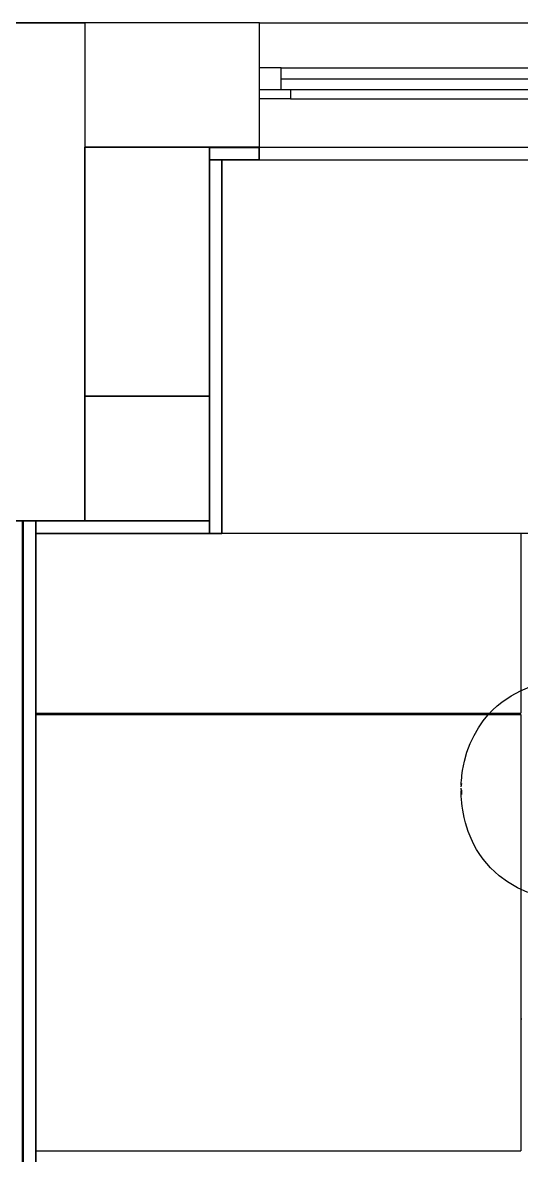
# Model space of a CAD drawing. Header units: metres. Extents: x 62 to 334, y -352 to -102.
# Drawn here: x 164 to 180.02, y -156.37 to -120 of the extents above; entities that cross this region are included whole.
import ezdxf

# ---------------------------------------------------------------- set-up
doc = ezdxf.new("R2010")
doc.units = ezdxf.units.M

msp = doc.modelspace()

# ---------------------------------------------------------------- linework, layer by layer
for p, q in [((162.002, -120), (166.002, -120)), ((166.002, -120), (166.002, -136)), ((166.002, -120), (166.002, -124)), ((171.607, -120), (166.002, -120)), ((171.607, -120), (184.407, -120)), ((171.607, -124), (171.607, -120)), ((172.307, -121.448), (171.607, -121.448)), ((172.307, -122.148), (172.307, -121.448)), ((172.307, -121.448), (183.707, -121.448)), ((172.307, -121.798), (183.707, -121.798)), ((166.002, -121.996), (166.002, -121.996)), ((171.607, -122.148), (172.307, -122.148)), ((171.607, -122.148), (172.607, -122.148)), ((172.307, -122.148), (183.707, -122.148)), ((172.607, -122.148), (172.607, -122.448)), ((172.607, -122.448), (171.607, -122.448)), ((172.607, -122.448), (183.407, -122.448)), ((166.002, -123.995), (170.002, -123.995)), ((166.002, -131.995), (166.002, -123.995)), ((166.002, -123.996), (166.002, -123.996)), ((171.607, -124), (166.002, -124)), ((170.002, -123.995), (170.002, -131.995)), ((170.002, -124.005), (171.602, -124.005)), ((170.002, -124.405), (170.002, -124.005)), ((184.402, -124.005), (171.602, -124.005)), ((171.602, -124.005), (171.602, -124.405)), ((171.607, -124), (184.407, -124)), ((186.587, -124.005), (171.745, -124.005)), ((171.602, -124.405), (170.002, -124.405)), ((170.002, -136.405), (170.002, -124.405)), ((170.002, -124.405), (170.402, -124.405)), ((170.402, -124.405), (170.402, -136.405)), ((171.602, -124.405), (184.402, -124.405)), ((166.002, -131.995), (170.002, -131.995)), ((166.002, -135.995), (166.002, -131.995)), ((170.002, -131.995), (166.002, -131.995)), ((170.002, -131.995), (170.002, -135.995)), ((164.002, -135.996), (162.002, -135.996)), ((166.002, -136), (162.002, -136)), ((164.002, -176.448), (164.002, -135.996)), ((164.022, -172.548), (164.023, -136)), ((164.023, -136), (164.423, -136)), ((164.423, -136), (164.422, -172.148)), ((164.423, -136.4), (164.423, -136)), ((164.423, -136), (170.002, -136)), ((170.002, -135.995), (166.002, -135.995)), ((166.002, -135.996), (169.982, -135.995)), ((170.002, -136.4), (170.002, -136)), ((170.002, -136.4), (164.423, -136.4)), ((170.402, -136.405), (170.002, -136.405)), ((170.387, -136.405), (170.387, -136.405)), ((186.587, -136.405), (170.387, -136.405)), ((180.002, -136.405), (180.002, -142.175)), ((164.003, -137.121), (164.003, -164.889)), ((179.692, -141.617), (179.993, -141.455)), ((179.993, -141.455), (180.294, -141.328)), ((179.246, -141.94), (179.394, -141.82)), ((179.394, -141.82), (179.692, -141.617)), ((164.003, -142.211), (164.003, -142.175)), ((164.003, -142.175), (164.023, -142.175)), ((164.003, -142.211), (164.023, -142.211)), ((164.023, -142.215), (164.003, -142.215)), ((164.423, -142.175), (180.002, -142.175)), ((164.423, -142.211), (180.002, -142.211)), ((180.002, -142.215), (164.423, -142.215)), ((178.949, -142.232), (179.098, -142.076)), ((179.098, -142.076), (179.246, -141.94)), ((180.002, -142.211), (180.002, -142.215)), ((180.002, -142.215), (180.002, -156.224)), ((178.643, -142.638), (178.798, -142.416)), ((178.798, -142.416), (178.949, -142.232)), ((178.378, -143.146), (178.502, -142.883)), ((178.502, -142.883), (178.643, -142.638)), ((178.274, -143.426), (178.378, -143.146)), ((178.192, -143.717), (178.274, -143.426)), ((178.113, -144.171), (178.134, -144.017)), ((178.134, -144.017), (178.16, -143.866)), ((178.16, -143.866), (178.192, -143.717)), ((178.093, -144.404), (178.099, -144.326)), ((178.099, -144.326), (178.105, -144.248)), ((178.105, -144.248), (178.113, -144.171)), ((178.087, -144.612), (178.088, -144.581)), ((178.096, -144.64), (178.087, -144.612)), ((178.088, -144.689), (178.087, -144.668)), ((178.088, -144.718), (178.088, -144.689)), ((178.096, -144.783), (178.088, -144.718)), ((178.089, -144.533), (178.108, -144.429)), ((178.09, -144.483), (178.091, -144.443)), ((178.091, -144.443), (178.093, -144.404)), ((178.092, -144.849), (178.096, -144.64)), ((178.096, -144.64), (178.096, -144.783)), ((178.097, -144.931), (178.092, -144.849)), ((178.108, -145.063), (178.097, -144.931)), ((178.119, -145.158), (178.108, -145.063)), ((178.138, -145.29), (178.119, -145.158)), ((178.182, -145.521), (178.138, -145.29)), ((178.226, -145.697), (178.182, -145.521)), ((178.313, -145.97), (178.226, -145.697)), ((178.405, -146.197), (178.313, -145.97)), ((178.495, -146.385), (178.405, -146.197)), ((178.584, -146.545), (178.495, -146.385)), ((178.69, -146.713), (178.584, -146.545)), ((178.798, -146.864), (178.69, -146.713)), ((179.036, -147.142), (178.798, -146.864)), ((179.305, -147.39), (179.036, -147.142)), ((179.576, -147.59), (179.305, -147.39)), ((179.901, -147.78), (179.576, -147.59)), ((180.235, -147.93), (179.901, -147.78)), ((180.042, -152), (180.002, -152)), ((164.003, -156.224), (164.023, -156.224)), ((164.423, -156.224), (180.002, -156.224))]:
    msp.add_line(p, q)
for points in [[(151.6, -123.997), (157.62, -123.997), (162.002, -123.997), (162.002, -126.569), (162.002, -136), (163.644, -136), (166.002, -136), (166.002, -129.432), (166.002, -124), (169.268, -124), (171.607, -124), (171.607, -121.698), (171.607, -120), (169.268, -120), (166.002, -120), (164.36, -120), (162.004, -120), (162.004, -119.997), (157.62, -119.997), (151.6, -119.997), (151.6, -122.312)], [(151.6, -123.997), (157.62, -123.997), (162.002, -123.997), (162.002, -126.569), (162.002, -136), (163.644, -136), (166.002, -136), (166.002, -129.432), (166.002, -124), (169.268, -124), (171.607, -124), (171.607, -121.698), (171.607, -120), (169.268, -120), (166.002, -120), (164.36, -120), (162.004, -120), (162.004, -119.997), (157.62, -119.997), (151.6, -119.997), (151.6, -122.312)], [(170.002, -128.711), (170.002, -123.995), (168.36, -123.995), (166.002, -123.995), (166.002, -127.28), (166.002, -131.995), (167.644, -131.995), (170.002, -131.995)], [(170.002, -128.711), (170.002, -123.995), (168.36, -123.995), (166.002, -123.995), (166.002, -127.28), (166.002, -131.995), (167.644, -131.995), (170.002, -131.995)], [(170.002, -124.005), (170.002, -124.251), (170.002, -124.405), (170.665, -124.405), (171.602, -124.405), (171.602, -124.24), (171.602, -124.005), (170.665, -124.005)], [(170.002, -124.005), (170.002, -124.251), (170.002, -124.405), (170.665, -124.405), (171.602, -124.405), (171.602, -124.24), (171.602, -124.005), (170.665, -124.005)], [(170.002, -136.405), (170.248, -136.405), (170.402, -136.405), (170.402, -129.021), (170.402, -124.405), (170.156, -124.405), (170.002, -124.405), (170.002, -131.79)], [(170.002, -136.405), (170.248, -136.405), (170.402, -136.405), (170.402, -129.021), (170.402, -124.405), (170.156, -124.405), (170.002, -124.405), (170.002, -131.79)], [(170.002, -134.353), (170.002, -131.995), (168.36, -131.995), (166.002, -131.995), (166.002, -133.637), (166.002, -135.995), (167.644, -135.995), (170.002, -135.995)], [(170.002, -134.353), (170.002, -131.995), (168.36, -131.995), (166.002, -131.995), (166.002, -133.637), (166.002, -135.995), (167.644, -135.995), (170.002, -135.995)], [(164.023, -146.66), (164.022, -172.548), (164.139, -172.431), (164.422, -172.148), (164.423, -161.605), (164.423, -136), (164.306, -136), (164.023, -136)], [(164.023, -146.66), (164.022, -172.548), (164.139, -172.431), (164.422, -172.148), (164.423, -161.605), (164.423, -136), (164.306, -136), (164.023, -136)], [(164.423, -136.283), (164.423, -136.4), (166.569, -136.4), (170.002, -136.4), (170.002, -136.246), (170.002, -136), (166.569, -136), (164.423, -136)], [(164.423, -136.283), (164.423, -136.4), (166.569, -136.4), (170.002, -136.4), (170.002, -136.246), (170.002, -136), (166.569, -136), (164.423, -136)]]:
    msp.add_lwpolyline(points, close=True)

doc.saveas('drawing.dxf')
